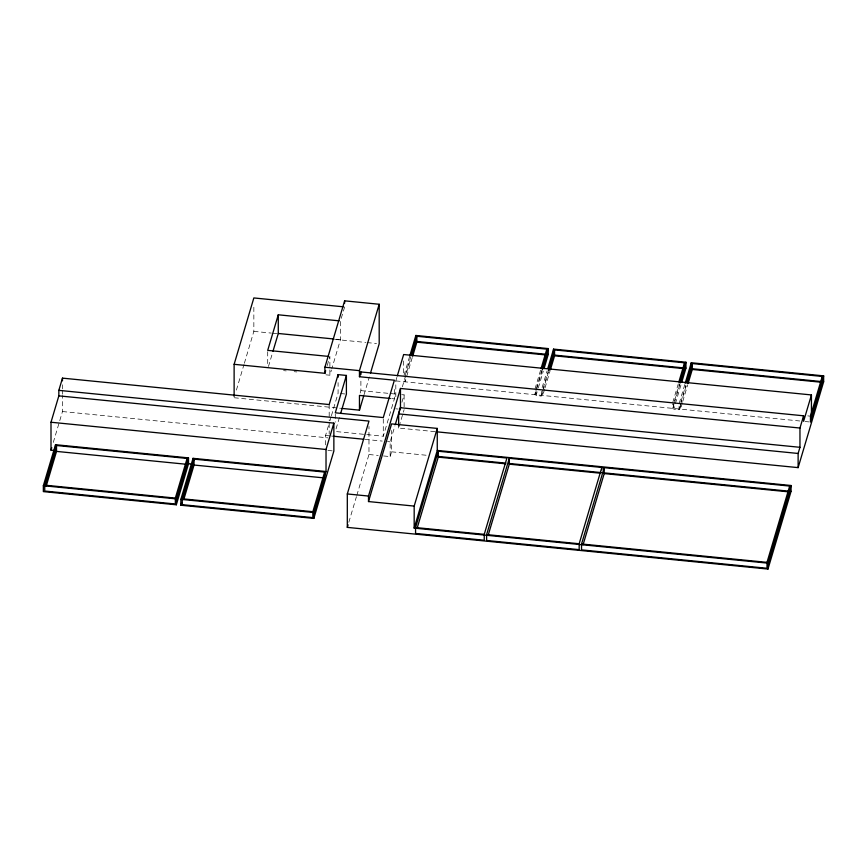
<?xml version="1.0" encoding="UTF-8"?>
<svg xmlns="http://www.w3.org/2000/svg" width="867" height="867" viewBox="0 0 867 867"><rect width="100%" height="100%" fill="white"/><g stroke="black" fill="none" stroke-linecap="round" stroke-linejoin="round"><path stroke-width="0.65" stroke-dasharray="4.33 3.25" d="M53.288 442.43L62.478 411.543L62.478 395.504M236.398 390.085L243.985 364.552M244.364 363.273L253.847 331.367L253.847 304.62M268.456 366.513L272.617 352.533M327.206 365.571L329.883 356.543L329.883 368.551M344.632 306.94L340.46 320.963L340.46 339.636L331.779 368.865M325.916 374.826L329.883 375.216L331.4 370.133M325.558 444.847L325.558 435.462L328.831 424.451M329.937 420.733L331.042 416.994M331.411 415.748L338.087 393.293L338.087 382.629M336.049 428.916L339.496 417.32M360.173 393.011L360.889 390.616L360.889 378.608M364.01 394.843L369.331 376.972M348.827 522.27L356.424 496.693M356.814 495.415L368.974 454.514L368.974 426.423M395.807 396.761L395.807 380.906L396.934 377.134M336.624 431.625L383.279 436.242L394.387 398.874L394.387 388.199M404.033 375.27L409.755 356.012M405.42 374.707L410.752 356.77M402.364 386.769L410.85 358.234M412.28 357.54L405.041 381.881L405.041 375.985M383.539 455.955L390.161 456.606L390.161 441.867L394.918 425.838M401.93 402.245L404.12 394.897L401.746 394.669M390.161 456.606L391.581 451.815L391.581 430.476M434.963 431.647L398.647 428.049L404.12 409.647M535.037 388.86L540.748 369.645M536.402 388.383L541.745 370.404M542.265 370.426L535.037 394.767L535.037 391.223M548.605 371.705L541.355 396.089L536.023 395.569L537.93 389.142M538.309 387.863L543.273 371.174M542.124 387.625L547.088 370.935M543.132 388.351L548.085 371.694M544.649 389.12L542.753 395.525L542.753 389.63M545.04 387.842L549.981 371.184M672.749 402.505L678.46 383.29M674.493 400.738L679.457 384.048M673.887 404.564L672.749 408.411L672.749 403.686M674.266 403.285L679.977 384.07M680.216 405.886L679.067 409.733L673.724 409.213L681.364 383.528M684.789 384.58L679.067 403.838L679.067 409.733M680.844 401.995L685.786 385.338M680.595 404.607L686.317 385.349M682.362 402.765L680.465 409.17L680.465 403.274M682.741 401.486L687.694 384.829M336.494 339.246L340.46 339.636M253.847 331.367L271.371 333.101M272.715 333.231L276.757 333.632M334.716 339.376L365.711 342.443M367.066 342.584L376.495 343.516M807.773 415.889L810.461 416.149M395.807 380.906L799.732 420.983M805.096 421.514L809.117 421.915M283.585 370.632L286.229 370.892M294.162 371.683L296.807 371.943M360.889 390.616L395.807 394.084M340.46 393.531L345.207 393.997M391.7 398.603L394.387 398.874M395.807 408.823L398.181 409.061M234.123 397.736L340.59 408.292M325.558 435.462L330.305 435.928M331.487 436.047L333.86 436.285M365.072 439.374L382.217 441.075M387.506 441.596L390.161 441.867M62.478 411.543L327.845 437.846M391.581 451.815L426.553 455.273M327.932 450.439L333.86 451.035M368.974 454.514L378.24 455.424M673.724 403.307L673.724 409.213M541.355 391.375L541.355 396.089M536.023 389.662L536.023 395.569M404.12 394.897L404.12 406.97M403.654 361.008L403.654 375.259M398.647 425.469L398.647 428.049M383.279 418.902L383.279 436.242M335.291 414.144L335.291 422.153M329.883 369.884L329.883 375.216M329.189 404.553L329.189 420.56M329.189 423.226L329.189 433.955M267.708 351.709L267.708 366.394M62.478 384.807L62.478 388.817M62.478 390.161L62.478 394.171"/><path stroke-width="1.3" d="M54.404 450.493L51.001 450.157L51.001 422.24L58.837 395.861L58.837 390.356L62.478 378.131L329.189 404.553L338.087 374.62L346.399 375.444L346.399 394.117L340.644 413.451M51.001 450.157L51.76 447.578M43.35 485.715L55.542 444.706L188.507 457.884L188.507 463.78L176.326 504.789L43.35 491.611L43.35 485.715L176.326 498.893L188.507 457.884M187.12 458.448L175.34 498.091L175.34 503.987L44.737 491.047L44.737 485.152L56.518 445.508L187.12 458.448L187.12 464.344L175.719 502.708M44.878 486.485L55.542 450.602L55.542 444.706M46.265 485.932L56.518 451.404L56.518 445.508M333.86 423.118L333.86 451.035L313.832 518.412L180.867 505.233L180.867 499.338L193.048 458.329L326.025 471.507L326.025 449.485L333.86 423.118L58.837 395.861M324.637 472.071L312.846 511.714L312.846 517.61L182.254 504.67L182.254 498.774L194.035 459.131L324.637 472.071L324.637 477.977L313.616 515.052M180.867 505.233L181.626 502.676M182.764 498.828L193.048 464.235L193.048 458.329M183.771 499.555L194.035 465.037L194.035 459.131M234.123 396.403L234.123 364.313L253.847 297.945L343.299 306.799M339.138 320.833L278.274 314.797L267.708 350.376L328.56 356.413M272.986 351.265L278.274 333.481L278.274 314.797M234.123 364.313L324.897 373.309L324.897 367.218L344.632 300.838L379.193 304.263L379.193 343.776L370.469 373.146M324.897 373.309L325.667 370.729M346.399 375.444L335.291 412.811L383.279 417.569L394.387 380.201L359.458 376.733L359.458 370.642L379.193 304.263M313.832 518.412L313.832 512.516L326.025 471.507M359.458 376.733L360.889 371.943L803.601 415.802L803.601 421.308L811.436 394.94L403.654 354.538L397.303 375.888M341.945 408.422L359.458 410.156L363.631 396.121M791.062 485.498L767.978 563.16L414.177 528.111L437.261 450.439L791.062 485.498L791.062 491.394L767.978 569.055L347.309 527.385L347.309 493.962L368.974 421.091L58.837 390.356M347.309 527.385L348.068 524.828M409.755 356.012L415.857 335.464L548.226 348.577L548.226 354.484L544.032 368.605M368.497 501.56L391.581 423.898L437.261 428.417L414.177 506.09L368.497 501.56L368.497 496.054L400.478 388.459L799.959 428.038L803.601 415.802M411.131 355.492L416.843 336.266L546.839 349.152L546.839 355.047L542.655 369.136M411.619 355.633L415.857 341.37L415.857 335.464M412.659 356.261L416.843 342.172L416.843 336.266M395.287 424.592L400.478 407.132M398.647 425.469L398.647 413.884L400.478 407.728L400.478 388.459M415.564 527.537L438.247 451.241L506.924 458.047L484.241 534.343L484.241 540.239L415.564 533.443L415.564 527.537L484.241 534.343M417.103 528.263L438.247 457.137L438.247 451.241M601.839 467.454L579.167 543.75L579.167 549.645L486.615 540.477L486.615 534.581L509.297 458.285L601.839 467.454L601.839 469.806M488.154 535.307L509.297 464.181L509.297 458.285M541.127 368.367L546.839 349.152M542.124 369.125L548.226 348.577M547.846 368.367L553.569 349.108L685.938 362.222L685.938 368.128L681.744 382.249M548.464 370.415L554.555 349.91L684.551 362.796L684.551 368.692L680.357 382.78M548.995 370.415L553.569 355.015L553.569 349.108M550.361 369.906L554.555 355.817L554.555 349.91M789.674 486.062L767.002 562.358L767.002 568.253L581.54 549.884L581.54 543.988L604.212 467.681L789.674 486.062L789.674 491.957L767.761 565.674M583.079 544.714L604.212 473.588L604.212 467.681M678.839 382.011L684.551 362.796M679.836 382.77L685.938 362.222M685.179 383.301L691.281 362.753L823.65 375.866L823.65 381.773L798.128 467.627L436.307 431.777M686.556 382.77L692.267 363.555L822.263 376.441L822.263 382.336L810.461 422.045L810.461 416.149L822.263 376.441M687.087 382.78L691.281 368.648L691.281 362.753M688.073 383.55L692.267 369.461L692.267 363.555M798.128 467.627L798.128 453.463L799.959 447.307L799.959 428.038M823.65 375.866L811.436 416.951L811.436 394.94M415.857 341.37L548.226 354.484M553.569 355.015L685.938 368.128M691.281 368.648L823.65 381.773M416.843 342.172L545.495 354.917M554.555 355.817L683.207 368.562M692.267 369.461L820.919 382.206M278.274 333.481L333.849 338.986M324.897 367.218L359.458 370.642M390.356 398.473L359.458 395.417L359.458 410.156M400.478 407.728L799.959 447.307M398.647 413.884L798.128 453.463M333.86 436.285L363.772 439.244M437.315 456.345L505.916 463.141M508.604 463.412L791.062 491.394M438.247 457.137L505.569 463.812M509.297 464.181L600.495 473.219M604.212 473.588L788.331 491.827M51.001 422.24L326.025 449.485M188.507 463.78L191.921 464.116M56.518 451.404L185.776 464.213M194.035 465.037L323.283 477.836M347.309 493.962L368.497 496.054M44.737 485.152L175.34 498.091M182.254 498.774L312.846 511.714M180.867 499.338L313.832 512.516M486.615 534.581L579.167 543.75M581.54 543.988L767.002 562.358M767.978 563.16L767.978 569.055M437.261 428.417L437.261 450.439M414.177 506.09L414.177 528.111M360.889 371.943L360.889 374.609M344.632 300.838L344.632 303.277M338.087 374.62L338.087 377.286M176.326 498.893L176.326 504.789M62.478 378.131L62.478 380.797"/></g></svg>
